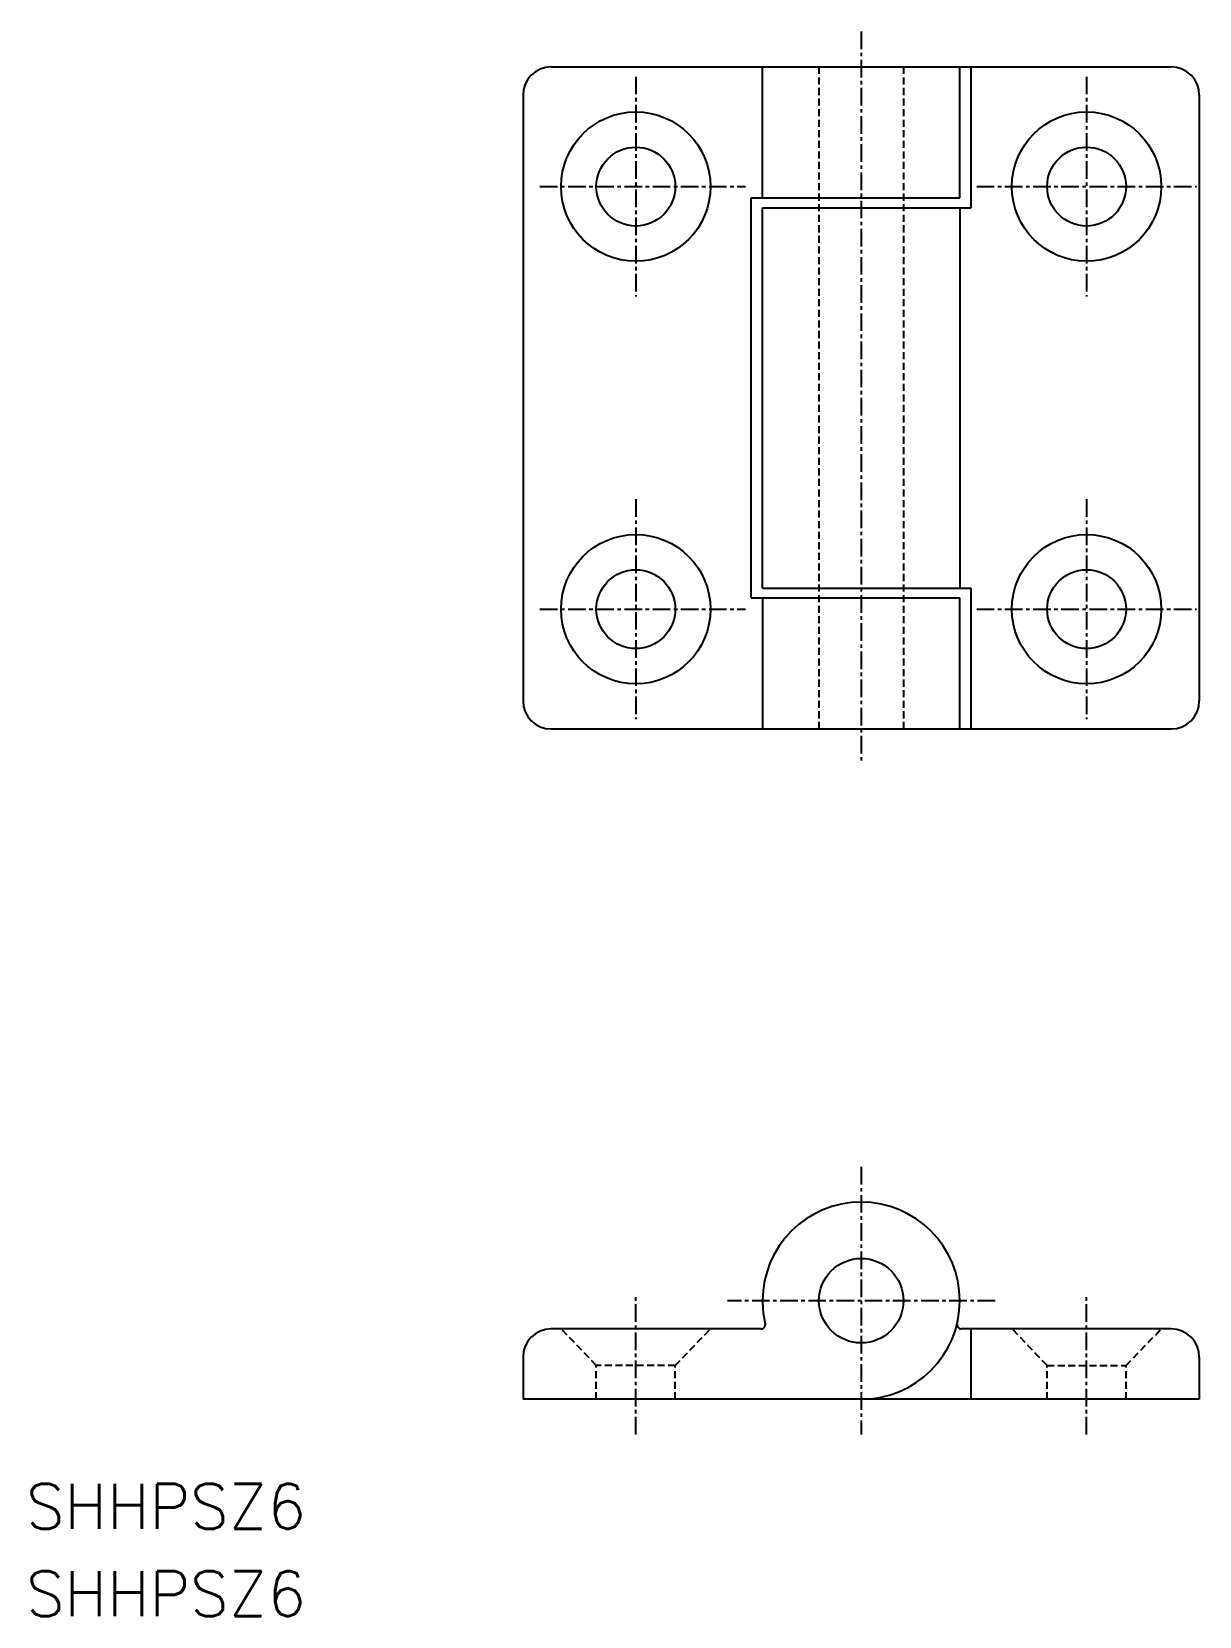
# Model space of a CAD drawing. Extents: x -59 to 24, y -22 to 90.
import ezdxf

# ---------------------------------------------------------------- set-up
doc = ezdxf.new("R2010")
doc.units = 0
doc.linetypes.add('CENTER', pattern=[2, 1.25, -0.25, 0.25, -0.25])
doc.linetypes.add('DASHED', pattern=[0.75, 0.5, -0.25])
doc.layers.get('0').update_dxf_attribs({"linetype": 'CONTINUOUS'})
doc.layers.add('CENTER', color=1, linetype='CENTER')
doc.styles.get("Standard").update_dxf_attribs({"font": 'txt.shx', "bigfont": 'bigfont.shx'})

msp = doc.modelspace()

# ---------------------------------------------------------------- linework, layer by layer
at = {"color": 7, "linetype": 'CONTINUOUS'}
for p, q in [((-22, 87.59), (22, 87.59)), ((-7, 78.29), (-7, 87.59)), ((7, 78.29), (7, 87.59)), ((7.8, 77.59), (7.8, 87.59)), ((-24, 85.59), (-24, 42.59)), ((24, 85.59), (24, 42.59)), ((-7.8, 49.89), (-7.8, 78.29)), ((-7.8, 78.29), (7, 78.29)), ((-7, 50.59), (-7, 77.59)), ((-7, 77.59), (7.8, 77.59)), ((7, 77.59), (7, 50.59)), ((-7.8, 49.89), (7, 49.89)), ((-7, 50.59), (7.8, 50.59)), ((-7, 49.89), (-7, 40.59)), ((7, 40.59), (7, 49.89)), ((7.8, 40.59), (7.8, 50.59)), ((-22, 40.59), (22, 40.59)), ((-7.1, -2), (-22, -2)), ((22, -2), (7.1, -2)), ((7.8, -7), (7.8, -2)), ((-24, -4), (-24, -7)), ((24, -4), (24, -7)), ((24, -7), (-24, -7))]:
    msp.add_line(p, q, dxfattribs=at)
at = {"color": 3, "linetype": 'DASHED'}
for p, q in [((-3, 87.59), (-3, 40.59)), ((3, 87.59), (3, 40.59)), ((-18.8, -4.6), (-21.3, -2)), ((-13.2, -4.6), (-10.7, -2)), ((13.2, -4.6), (10.7, -1.99)), ((18.8, -4.6), (21.3, -2)), ((-13.2, -4.6), (-18.8, -4.6)), ((-18.8, -7), (-18.8, -4.6)), ((-13.2, -7), (-13.2, -4.6)), ((13.2, -4.6), (18.8, -4.6)), ((13.2, -7), (13.2, -4.6)), ((18.8, -7), (18.8, -4.6))]:
    msp.add_line(p, q, dxfattribs=at)
at = {"color": 7, "linetype": 'CONTINUOUS'}
for centre, radius in [((-16, 79.09), 5.3), ((16, 79.09), 5.3), ((-16, 79.09), 2.8), ((16, 79.09), 2.8), ((-16, 49.09), 5.3), ((16, 49.09), 5.3), ((-16, 49.09), 2.8), ((16, 49.09), 2.8), ((0, 0), 3)]:
    msp.add_circle(centre, radius, dxfattribs=at)
for centre, radius, start, end in [((-22, 85.59), 2, 90, 180), ((22, 85.59), 2, 0, 90), ((-22, 42.59), 2, 180, 270), ((22, 42.59), 2, 270, 0), ((0, 0), 7, 270, 180), ((0, 0), 7, 180, 193.4665), ((-22, -4), 2, 90, 180), ((-7.1, -1.7), 0.3, 270, 13.4665), ((7.1, -1.7), 0.3, 166.5335, 270), ((22, -4), 2, 0, 90)]:
    msp.add_arc(centre, radius, start, end, dxfattribs=at)
at = {"layer": 'CENTER', "color": 1, "linetype": 'CENTER'}
for p, q in [((0, 90.09), (0, 38.09)), ((-16, 86.89), (-16, 71.29)), ((16, 86.89), (16, 71.29)), ((-22.8, 79.09), (-8.2, 79.09)), ((8.2, 79.09), (23.8, 79.09)), ((-16, 56.89), (-16, 41.29)), ((16, 56.89), (16, 41.29)), ((-22.8, 49.09), (-8.2, 49.09)), ((8.2, 49.09), (23.8, 49.09)), ((0, 9.5), (0, -9.5)), ((-16, -9.5), (-16, 0.5)), ((9.5, 0), (-9.5, 0)), ((16, -9.5), (16, 0.5))]:
    msp.add_line(p, q, dxfattribs=at)

# ---------------------------------------------------------------- texts
at = {"color": 7, "linetype": 'CONTINUOUS'}
for p in [(-59.29, -16.2), (-59.29, -22.4)]:
    msp.add_text('SHHPSZ6', height=3.2, dxfattribs=at).set_placement(p)

doc.saveas('drawing.dxf')
